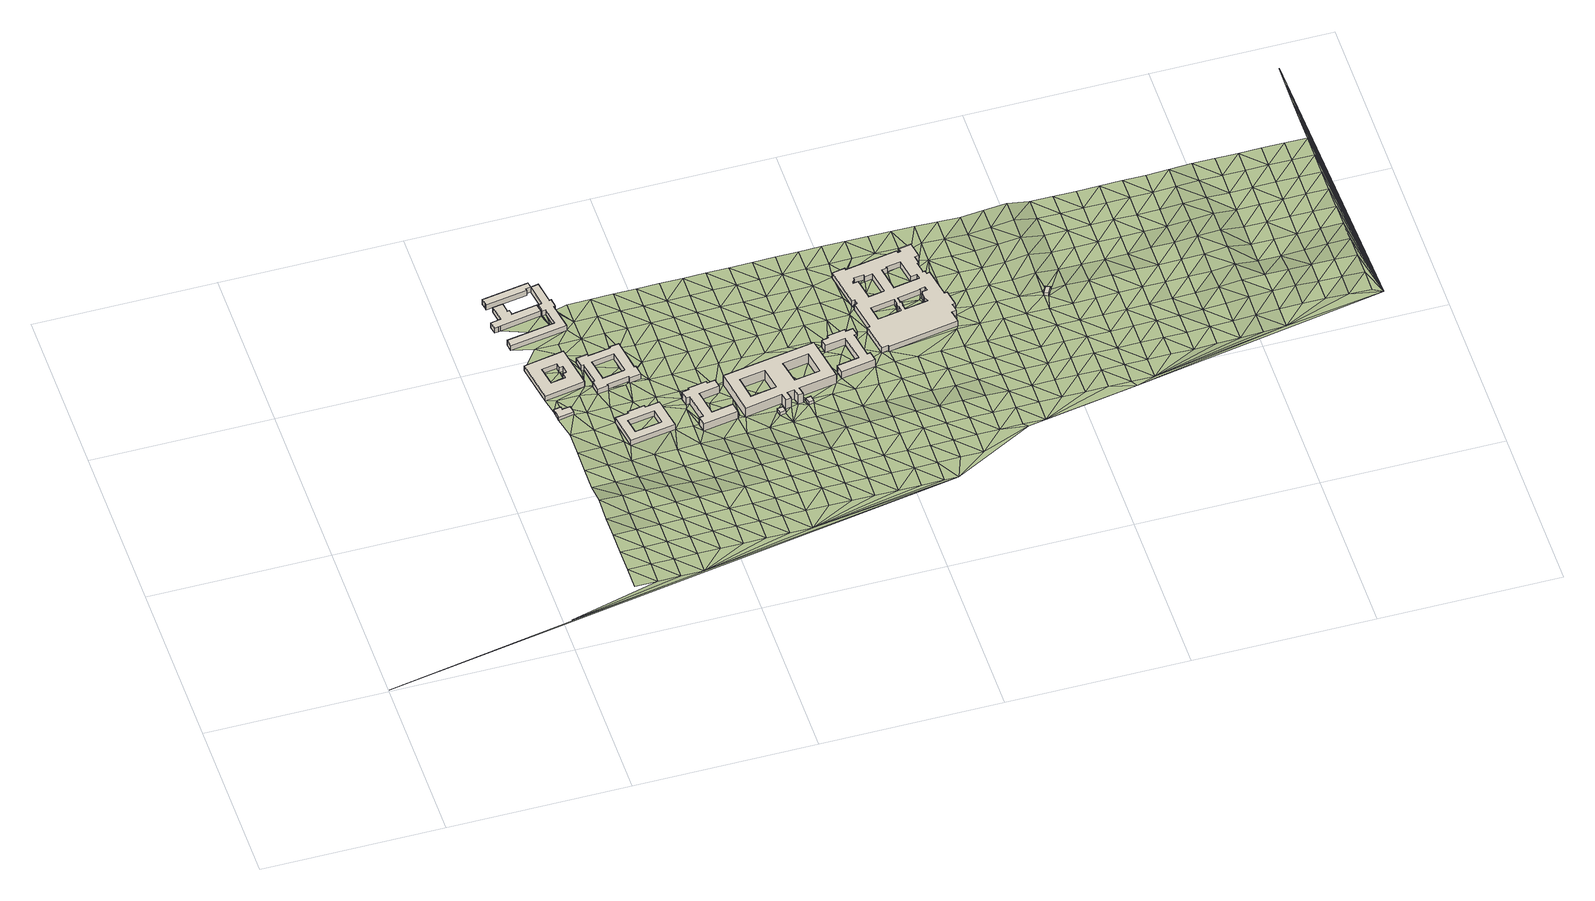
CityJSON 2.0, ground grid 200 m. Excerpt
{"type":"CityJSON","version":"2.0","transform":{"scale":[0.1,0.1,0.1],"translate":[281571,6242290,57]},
"CityObjects":{
"building1":{"type":"Building","attributes":{"osm_address":"Bellville 7530 Cape Town","osm_building":"service","osm_building:levels":"1","osm_power":"substation","plus_code":"4FRW3J8Q+6WQ","ground_height":60.25,"building_height":4.1,"roof_height":64.35},"geometry":[{"type":"Solid","lod":"1","boundaries":[[[[0,1,2,3]],[[1,4,5,2]],[[4,6,7,5]],[[6,8,9,7]],[[8,10,11,9]],[[10,12,13,11]],[[12,14,15,13]],[[14,0,3,15]],[[3,2,5,7,9,11,13,15]],[[14,12,10,8,6,4,1,0]]]]}]},
"building2":{"type":"Building","attributes":{"osm_address":"New Residence Bellville 7530 Cape Town","osm_building":"dormitory","osm_building:levels":"2","osm_residential":"university","osm_type":"multipolygon","plus_code":"4FRW3J8Q+CWC","ground_height":60.57,"building_height":6.9,"roof_height":67.47},"geometry":[{"type":"Solid","lod":"1","boundaries":[[[[16,17,18,19]],[[17,20,21,18]],[[20,22,23,21]],[[22,16,19,23]],[[24,25,26,27]],[[25,28,29,26]],[[28,30,31,29]],[[30,32,33,31]],[[32,34,35,33]],[[34,36,37,35]],[[36,38,39,37]],[[38,24,27,39]],[[19,18,21,23],[27,26,29,31,33,35,37,39]],[[22,20,17,16],[38,36,34,32,30,28,25,24]]]]}]},
"building3":{"type":"Building","attributes":{"osm_address":"Bellville 7530 Cape Town","osm_building":"dormitory","osm_building:levels":"2","osm_building:part":"yes","osm_layer":"1","plus_code":"4FRW3J8R+Q22","ground_height":61.25,"building_height":6.9,"roof_height":68.15},"geometry":[{"type":"Solid","lod":"1","boundaries":[[[[40,41,42,43,44,45]],[[41,46,47,42]],[[46,48,49,47]],[[48,50,51,49]],[[50,52,53,51]],[[52,54,55,53]],[[54,56,57,55]],[[56,58,59,57]],[[58,60,61,62,63,59]],[[60,64,65,66,67,63,62,61]],[[64,68,69,67,66,65]],[[68,70,71,69]],[[70,72,73,74,75,71]],[[72,40,45,44,43,75,74,73]],[[43,42,47,49,51,53,55,57,59,63,67,69,71,75]],[[72,70,68,64,60,58,56,54,52,50,48,46,41,40]]]]}]},
"building4":{"type":"Building","attributes":{"osm_address":"Matthew Goniwe Residence 1 Bellville 7530 Cape Town","osm_building":"dormitory","osm_building:levels":"2","osm_building:part":"yes","osm_residential":"university","plus_code":"4FRW3J8R+P3M","ground_height":61.3,"building_height":6.9,"roof_height":68.2},"geometry":[{"type":"Solid","lod":"1","boundaries":[[[[76,77,78,79,80,81]],[[77,82,83,78]],[[82,84,85,83]],[[84,86,87,85]],[[86,88,89,87]],[[88,90,91,89]],[[90,92,93,91]],[[92,94,95,93]],[[94,96,97,95]],[[96,98,99,97]],[[98,100,101,99]],[[100,102,103,101]],[[102,104,105,103]],[[104,106,107,105]],[[106,108,109,107]],[[108,110,111,109]],[[110,112,113,111]],[[112,114,115,113]],[[114,116,117,115]],[[116,118,119,120,121,117]],[[118,76,81,80,79,121,120,119]],[[79,78,83,85,87,89,91,93,95,97,99,101,103,105,107,109,111,113,115,117,121]],[[118,116,114,112,110,108,106,104,102,100,98,96,94,92,90,88,86,84,82,77,76]]]]}]},
"building5":{"type":"Building","attributes":{"osm_address":"Post Graduate Residence Bellville 7530 Cape Town","osm_building":"dormitory","osm_building:levels":"2","osm_residential":"university","osm_type":"multipolygon","plus_code":"4FRW3J8R+39J","ground_height":60.79,"building_height":6.9,"roof_height":67.69},"geometry":[{"type":"Solid","lod":"1","boundaries":[[[[122,123,124,125]],[[123,126,127,124]],[[126,128,129,127]],[[128,130,131,129]],[[130,132,133,131]],[[132,134,135,133]],[[134,136,137,135]],[[136,122,125,137]],[[138,139,140,141]],[[139,142,143,140]],[[142,144,145,143]],[[144,138,141,145]],[[125,124,127,129,131,133,135,137],[141,140,143,145]],[[136,134,132,130,128,126,123,122],[144,142,139,138]]]]}]},
"building6":{"type":"Building","attributes":{"osm_address":"Heros House Residence Bellville 7530 Cape Town","osm_building":"dormitory","osm_building:levels":"2","osm_residential":"university","osm_type":"multipolygon","plus_code":"4FRW3J8R+97Q","ground_height":61.1,"building_height":6.9,"roof_height":68},"geometry":[{"type":"Solid","lod":"1","boundaries":[[[[146,147,148,149]],[[147,150,151,148]],[[150,152,153,151]],[[152,154,155,153]],[[154,156,157,155]],[[156,158,159,157]],[[158,160,161,159]],[[160,162,163,161]],[[162,164,165,163]],[[164,166,167,165]],[[166,168,169,167]],[[168,170,171,169]],[[170,172,173,171]],[[172,174,175,173]],[[174,176,177,175]],[[176,178,179,177]],[[178,180,181,179]],[[180,146,149,181]],[[182,183,184,185]],[[183,186,187,184]],[[186,188,189,187]],[[188,182,185,189]],[[149,148,151,153,155,157,159,161,163,165,167,169,171,173,175,177,179,181],[185,184,187,189]],[[180,178,176,174,172,170,168,166,164,162,160,158,156,154,152,150,147,146],[188,186,183,182]]]]}]},
"building7":{"type":"Building","attributes":{"osm_address":"Anglo Residence Bellville 7530 Cape Town","osm_building":"dormitory","osm_building:levels":"3","osm_residential":"university","plus_code":"4FRW3J8R+3GW","ground_height":60.95,"building_height":9.7,"roof_height":70.65},"geometry":[{"type":"Solid","lod":"1","boundaries":[[[[190,191,192,193]],[[191,194,195,192]],[[194,196,197,195]],[[196,198,199,197]],[[198,200,201,199]],[[200,202,203,201]],[[202,204,205,203]],[[204,206,207,205]],[[206,208,209,207]],[[208,210,211,209]],[[210,212,213,211]],[[212,214,215,213]],[[214,216,217,215]],[[216,218,219,217]],[[218,220,221,219]],[[220,190,193,221]],[[193,192,195,197,199,201,203,205,207,209,211,213,215,217,219,221]],[[220,218,216,214,212,210,208,206,204,202,200,198,196,194,191,190]]]]}]},
"building8":{"type":"Building","attributes":{"osm_building":"yes","osm_building:levels":"1","plus_code":"4FRW3J7R+XVM","ground_height":61.16,"building_height":4.1,"roof_height":65.26},"geometry":[{"type":"Solid","lod":"1","boundaries":[[[[222,223,224,225]],[[223,226,227,224]],[[226,228,229,227]],[[228,222,225,229]],[[225,224,227,229]],[[228,226,223,222]]]]}]},
"building9":{"type":"Building","attributes":{"osm_address":"Freedom Square Residence Bellville 7530 Cape Town","osm_building":"dormitory","osm_building:levels":"4","osm_residential":"university","osm_type":"multipolygon","plus_code":"4FRW3J8R+4WF","ground_height":61.73,"building_height":12.5,"roof_height":74.23},"geometry":[{"type":"Solid","lod":"1","boundaries":[[[[230,231,232,233]],[[231,234,235,232]],[[234,236,237,235]],[[236,238,239,237]],[[238,240,241,239]],[[240,242,243,241]],[[242,244,245,243]],[[244,246,247,245]],[[246,248,249,247]],[[248,250,251,249]],[[250,252,253,251]],[[252,254,255,253]],[[254,230,233,255]],[[256,257,258,259]],[[257,260,261,258]],[[260,262,263,261]],[[262,256,259,263]],[[264,265,266,267]],[[265,268,269,266]],[[268,270,271,269]],[[270,264,267,271]],[[233,232,235,237,239,241,243,245,247,249,251,253,255],[259,258,261,263],[267,266,269,271]],[[254,252,250,248,246,244,242,240,238,236,234,231,230],[262,260,257,256],[270,268,265,264]]]]}]},
"building10":{"type":"Building","attributes":{"osm_building":"yes","osm_building:levels":"1","plus_code":"4FRW3J8V+222","ground_height":61.37,"building_height":4.1,"roof_height":65.47},"geometry":[{"type":"Solid","lod":"1","boundaries":[[[[272,273,274,275]],[[273,276,277,274]],[[276,278,279,277]],[[278,272,275,279]],[[275,274,277,279]],[[278,276,273,272]]]]}]},
"building11":{"type":"Building","attributes":{"osm_address":"De Beers Residence Bellville 7530 Cape Town","osm_building":"dormitory","osm_building:levels":"3","osm_residential":"university","plus_code":"4FRW3J8V+57H","ground_height":61.99,"building_height":9.7,"roof_height":71.69},"geometry":[{"type":"Solid","lod":"1","boundaries":[[[[280,281,282,283]],[[281,284,285,282]],[[284,286,287,285]],[[286,288,289,287]],[[288,290,291,289]],[[290,292,293,291]],[[292,294,295,293]],[[294,296,297,295]],[[296,298,299,297]],[[298,300,301,299]],[[300,302,303,301]],[[302,304,305,303]],[[304,306,307,305]],[[306,308,309,307]],[[308,310,311,309]],[[310,280,283,311]],[[283,282,285,287,289,291,293,295,297,299,301,303,305,307,309,311]],[[310,308,306,304,302,300,298,296,294,292,290,288,286,284,281,280]]]]}]},
"building12":{"type":"Building","attributes":{"osm_address":"Mechanical and Industrial Engineering - Mechatronics Bellville 7530 Cape Town","osm_building":"university","osm_building:levels":"2","osm_type":"multipolygon","plus_code":"4FRW3J8V+9GJ","ground_height":62.05,"building_height":6.9,"roof_height":68.95},"geometry":[{"type":"Solid","lod":"1","boundaries":[[[[312,313,314,315]],[[313,316,317,314]],[[316,318,319,317]],[[318,320,321,319]],[[320,322,323,321]],[[322,324,325,323]],[[324,326,327,325]],[[326,328,329,327]],[[328,330,331,329]],[[330,332,333,331]],[[332,334,335,333]],[[334,336,337,335]],[[336,338,339,337]],[[338,340,341,339]],[[340,342,343,341]],[[342,344,345,343]],[[344,346,347,345]],[[346,348,349,347]],[[348,350,351,349]],[[350,352,353,351]],[[352,354,355,353]],[[354,356,357,355]],[[356,358,359,357]],[[358,360,361,359]],[[360,362,363,361]],[[362,364,365,363]],[[364,366,367,365]],[[366,368,369,367]],[[368,370,371,369]],[[370,372,373,371]],[[372,374,375,373]],[[374,312,315,375]],[[376,377,378,379]],[[377,380,381,378]],[[380,382,383,381]],[[382,384,385,383]],[[384,386,387,385]],[[386,388,389,387]],[[388,390,391,389]],[[390,376,379,391]],[[392,393,394,395]],[[393,396,397,394]],[[396,398,399,397]],[[398,400,401,399]],[[400,402,403,401]],[[402,404,405,403]],[[404,406,407,405]],[[406,408,409,407]],[[408,410,411,409]],[[410,412,413,411]],[[412,414,415,413]],[[414,416,417,415]],[[416,418,419,417]],[[418,420,421,419]],[[420,422,423,421]],[[422,392,395,423]],[[424,425,426,427]],[[425,428,429,426]],[[428,430,431,429]],[[430,432,433,431]],[[432,434,435,433]],[[434,436,437,435]],[[436,438,439,437]],[[438,440,441,439]],[[440,442,443,441]],[[442,444,445,443]],[[444,424,427,445]],[[446,447,448,449]],[[447,450,451,448]],[[450,452,453,451]],[[452,454,455,453]],[[454,456,457,455]],[[456,458,459,457]],[[458,460,461,459]],[[460,446,449,461]],[[315,314,317,319,321,323,325,327,329,331,333,335,337,339,341,343,345,347,349,351,353,355,357,359,361,363,365,367,369,371,373,375],[379,378,381,383,385,387,389,391],[395,394,397,399,401,403,405,407,409,411,413,415,417,419,421,423],[427,426,429,431,433,435,437,439,441,443,445],[449,448,451,453,455,457,459,461]],[[374,372,370,368,366,364,362,360,358,356,354,352,350,348,346,344,342,340,338,336,334,332,330,328,326,324,322,320,318,316,313,312],[390,388,386,384,382,380,377,376],[422,420,418,416,414,412,410,408,406,404,402,400,398,396,393,392],[444,442,440,438,436,434,432,430,428,425,424],[460,458,456,454,452,450,447,446]]]]}]},
"building13":{"type":"Building","attributes":{"osm_address":"Bellville Cape Town","osm_building":"guardhouse","osm_building:levels":"1","plus_code":"4FRW3J8W+763","ground_height":60.58,"building_height":4.1,"roof_height":64.68},"geometry":[{"type":"Solid","lod":"1","boundaries":[[[[462,463,464,465]],[[463,466,467,464]],[[466,468,469,467]],[[468,462,465,469]],[[465,464,467,469]],[[468,466,463,462]]]]}]},
"terrain1":{"type":"TINRelief","geometry":[{"type":"CompositeSurface","lod":"1","boundaries":[[[470,471,472]],[[473,474,470]],[[472,471,475]],[[473,476,477]],[[476,473,470]],[[478,477,479]],[[479,477,476]],[[480,478,481]],[[476,470,472]],[[481,478,479]],[[480,482,483]],[[484,479,476]],[[480,481,482]],[[472,484,476]],[[485,483,486]],[[487,481,479]],[[488,489,475]],[[483,482,486]],[[484,487,479]],[[490,485,491]],[[482,481,492]],[[486,491,485]],[[484,472,475]],[[487,492,481]],[[490,493,494]],[[495,486,482]],[[491,493,490]],[[484,496,487]],[[492,495,482]],[[6,10,8]],[[497,494,498]],[[496,484,475]],[[499,491,486]],[[493,498,494]],[[14,12,497]],[[6,500,22]],[[492,487,501]],[[495,499,486]],[[6,4,500]],[[501,487,496]],[[502,493,491]],[[498,503,497]],[[0,4,1]],[[14,497,503]],[[495,492,504]],[[500,4,0]],[[499,502,491]],[[504,492,501]],[[496,475,505]],[[506,498,493]],[[507,508,509]],[[495,510,499]],[[502,506,493]],[[511,22,500]],[[0,14,512]],[[513,500,0]],[[501,496,505]],[[512,14,503]],[[495,504,510]],[[509,508,514]],[[498,515,503]],[[516,507,509]],[[502,499,517]],[[0,512,513]],[[506,515,498]],[[501,518,504]],[[509,514,519]],[[499,510,517]],[[516,509,519]],[[520,507,516]],[[521,522,523]],[[511,500,513]],[[524,512,503]],[[505,518,501]],[[525,505,475]],[[526,506,502]],[[503,515,524]],[[510,504,527]],[[528,515,506]],[[516,519,529]],[[526,502,517]],[[529,530,516]],[[513,512,531]],[[527,504,518]],[[532,98,523]],[[533,534,535]],[[534,536,40]],[[515,528,524]],[[528,506,537]],[[512,524,538]],[[510,539,517]],[[537,506,526]],[[538,531,512]],[[505,525,518]],[[540,511,513]],[[539,510,527]],[[540,513,531]],[[541,523,522]],[[525,475,542]],[[526,517,543]],[[511,160,522]],[[540,544,511]],[[545,527,518]],[[538,524,546]],[[543,517,539]],[[547,511,544]],[[160,511,547]],[[541,532,523]],[[546,524,548]],[[545,518,525]],[[522,160,549]],[[531,538,550]],[[551,536,534]],[[551,534,533]],[[537,526,552]],[[553,539,527]],[[528,537,554]],[[552,526,543]],[[555,522,549]],[[538,546,556]],[[545,553,527]],[[557,558,559]],[[541,522,560]],[[556,550,538]],[[542,475,561]],[[551,562,536]],[[536,562,563]],[[562,551,564]],[[565,543,539]],[[533,564,551]],[[566,555,549]],[[567,537,552]],[[560,522,555]],[[542,545,525]],[[539,553,565]],[[550,568,569]],[[541,560,532]],[[566,570,555]],[[556,546,571]],[[554,128,528]],[[557,144,558]],[[537,567,554]],[[572,552,543]],[[550,556,568]],[[573,574,575]],[[576,553,545]],[[543,565,572]],[[577,569,568]],[[545,542,576]],[[555,570,578]],[[561,475,579]],[[532,580,581]],[[532,560,580]],[[567,552,582]],[[575,574,583]],[[568,556,584]],[[585,581,580]],[[586,560,555]],[[573,575,587]],[[582,552,572]],[[571,588,589]],[[567,128,554]],[[571,590,556]],[[565,553,591]],[[553,576,592]],[[568,584,577]],[[580,593,585]],[[590,584,556]],[[555,578,586]],[[567,594,128]],[[565,591,572]],[[583,587,575]],[[590,571,589]],[[591,553,592]],[[582,594,567]],[[542,561,576]],[[595,580,560]],[[560,586,596]],[[572,597,582]],[[584,590,598]],[[598,599,584]],[[596,595,560]],[[592,576,600]],[[593,580,601]],[[594,602,128]],[[603,589,128]],[[597,572,591]],[[596,586,604]],[[600,576,561]],[[605,599,598]],[[606,594,582]],[[590,589,607]],[[128,602,603]],[[608,605,609]],[[601,580,595]],[[604,608,609]],[[592,610,591]],[[609,605,598]],[[582,597,606]],[[602,594,212]],[[598,590,611]],[[589,603,612]],[[610,592,600]],[[607,589,612]],[[613,596,604]],[[212,210,602]],[[210,603,602]],[[614,604,609]],[[212,594,615]],[[597,591,616]],[[607,611,590]],[[596,613,595]],[[615,594,606]],[[600,561,579]],[[603,210,208]],[[616,591,610]],[[604,614,613]],[[598,617,609]],[[603,618,612]],[[603,208,618]],[[611,619,598]],[[597,620,606]],[[595,621,601]],[[600,622,610]],[[623,611,607]],[[620,597,616]],[[598,619,617]],[[613,621,595]],[[607,624,623]],[[609,625,614]],[[579,622,600]],[[615,606,626]],[[627,212,615]],[[616,610,628]],[[626,606,620]],[[609,617,625]],[[629,601,621]],[[623,630,611]],[[619,611,630]],[[613,614,631]],[[622,628,610]],[[632,633,634]],[[620,616,635]],[[613,631,621]],[[626,636,615]],[[614,625,631]],[[628,635,616]],[[632,634,637]],[[630,623,638]],[[627,615,636]],[[579,639,622]],[[579,475,489]],[[640,617,619]],[[633,632,641]],[[630,642,619]],[[626,620,643]],[[629,621,644]],[[625,617,640]],[[620,635,643]],[[619,642,640]],[[631,644,621]],[[645,628,622]],[[638,646,630]],[[647,646,638]],[[636,626,648]],[[632,637,649]],[[630,646,642]],[[641,632,649]],[[236,627,636]],[[627,650,637]],[[628,645,635]],[[625,651,631]],[[622,639,645]],[[626,643,648]],[[644,652,629]],[[650,627,236]],[[637,650,649]],[[625,640,651]],[[639,579,653]],[[236,649,650]],[[654,646,641]],[[636,655,236]],[[656,643,635]],[[654,641,649]],[[631,657,644]],[[636,648,655]],[[646,658,642]],[[654,649,236]],[[659,646,654]],[[645,656,635]],[[631,651,657]],[[642,660,640]],[[658,646,659]],[[661,648,643]],[[662,652,644]],[[639,653,645]],[[640,660,651]],[[656,661,643]],[[642,658,660]],[[662,644,657]],[[579,663,653]],[[664,236,655]],[[655,648,665]],[[666,656,645]],[[657,651,667]],[[661,665,648]],[[668,669,670]],[[662,671,652]],[[666,645,653]],[[667,651,660]],[[659,672,658]],[[236,664,673]],[[655,226,664]],[[674,661,656]],[[662,657,675]],[[665,676,655]],[[655,676,226]],[[677,669,668]],[[674,656,666]],[[675,657,667]],[[678,670,669]],[[663,579,679]],[[660,658,680]],[[681,665,661]],[[226,676,682]],[[666,653,663]],[[667,660,680]],[[662,683,671]],[[674,681,661]],[[658,672,680]],[[662,675,684]],[[673,664,685]],[[685,682,686]],[[678,669,677]],[[672,659,687]],[[676,665,688]],[[685,686,673]],[[682,676,689]],[[662,684,683]],[[686,682,689]],[[654,690,659]],[[666,691,674]],[[667,692,675]],[[665,681,688]],[[691,666,663]],[[680,692,667]],[[679,579,693]],[[689,676,694]],[[695,681,674]],[[684,675,696]],[[689,694,697]],[[698,676,688]],[[278,694,676]],[[674,691,695]],[[692,696,675]],[[697,694,699]],[[698,278,676]],[[700,680,672]],[[683,684,701]],[[691,663,679]],[[702,688,681]],[[680,700,692]],[[278,703,694]],[[681,695,704]],[[672,687,700]],[[684,696,701]],[[659,690,687]],[[705,693,579]],[[276,706,703]],[[278,276,703]],[[688,702,698]],[[272,278,698]],[[706,276,707]],[[702,681,704]],[[691,708,695]],[[273,706,707]],[[709,696,692]],[[273,707,276]],[[710,683,701]],[[711,712,713]],[[708,691,679]],[[692,700,709]],[[272,698,714]],[[704,695,715]],[[714,698,702]],[[579,489,705]],[[701,696,716]],[[715,695,708]],[[696,709,717]],[[273,272,718]],[[719,712,711]],[[700,687,720]],[[273,721,706]],[[713,712,722]],[[704,723,702]],[[701,716,710]],[[716,696,717]],[[714,718,272]],[[709,700,720]],[[723,704,715]],[[687,724,720]],[[725,708,679]],[[726,714,702]],[[712,719,722]],[[724,687,690]],[[721,273,718]],[[708,725,715]],[[717,709,727]],[[679,693,725]],[[702,723,726]],[[728,710,716]],[[727,709,720]],[[714,729,718]],[[730,716,717]],[[729,714,726]],[[723,715,731]],[[715,725,732]],[[730,717,727]],[[720,724,733]],[[721,718,734]],[[724,690,735]],[[726,723,731]],[[736,728,716]],[[715,732,731]],[[734,718,729]],[[693,705,725]],[[724,735,733]],[[736,716,730]],[[737,738,721]],[[720,739,727]],[[737,721,740]],[[721,734,740]],[[726,741,729]],[[690,738,742]],[[743,732,725]],[[744,735,690]],[[731,741,726]],[[720,733,739]],[[745,728,736]],[[742,744,690]],[[730,727,746]],[[743,725,705]],[[747,738,737]],[[747,742,738]],[[744,748,735]],[[733,735,748]],[[734,729,749]],[[741,750,729]],[[727,739,746]],[[751,731,732]],[[752,736,730]],[[743,753,732]],[[748,744,754]],[[302,740,734]],[[749,729,750]],[[296,747,737]],[[705,489,743]],[[731,751,741]],[[736,752,745]],[[732,753,751]],[[730,746,752]],[[742,747,755]],[[748,756,733]],[[739,733,756]],[[734,749,302]],[[757,750,741]],[[747,296,755]],[[756,748,758]],[[748,759,758]],[[753,743,760]],[[743,489,760]],[[741,751,757]],[[761,745,752]],[[762,746,739]],[[739,756,763]],[[756,758,759]],[[751,753,764]],[[749,750,765]],[[746,762,752]],[[750,757,766]],[[739,763,762]],[[753,760,764]],[[767,759,768]],[[765,750,766]],[[765,302,749]],[[304,769,306]],[[769,770,306]],[[757,751,771]],[[769,772,770]],[[759,773,756]],[[489,774,760]],[[767,775,759]],[[773,763,756]],[[761,752,776]],[[764,771,751]],[[762,777,752]],[[302,778,304]],[[772,775,767]],[[769,304,778]],[[773,759,775]],[[779,766,757]],[[772,769,780]],[[776,752,777]],[[302,765,781]],[[774,764,760]],[[772,780,775]],[[782,762,763]],[[302,781,778]],[[771,779,757]],[[769,778,780]],[[773,782,763]],[[765,766,783]],[[775,784,773]],[[775,780,784]],[[785,771,764]],[[762,786,777]],[[779,783,766]],[[787,778,781]],[[778,787,788]],[[764,774,785]],[[762,782,786]],[[789,773,784]],[[790,782,773]],[[781,765,791]],[[773,789,790]],[[779,771,792]],[[783,791,765]],[[789,793,790]],[[790,786,782]],[[794,776,777]],[[792,771,785]],[[795,790,793]],[[786,796,777]],[[781,797,787]],[[798,774,489]],[[791,797,781]],[[796,794,777]],[[783,779,799]],[[792,800,779]],[[774,801,785]],[[796,786,802]],[[779,800,799]],[[801,792,785]],[[803,791,783]],[[804,805,806]],[[805,807,806]],[[808,809,810]],[[806,807,811]],[[812,811,807]],[[791,803,797]],[[813,814,807]],[[783,799,803]],[[815,800,792]],[[796,802,816]],[[817,812,807]],[[814,818,807]],[[819,816,802]],[[820,814,813]],[[794,796,821]],[[815,792,801]],[[822,823,810]],[[808,810,823]],[[807,818,817]],[[801,774,798]],[[824,809,808]],[[787,797,825]],[[800,826,799]],[[814,827,818]],[[797,803,828]],[[821,796,816]],[[827,814,820]],[[826,800,815]],[[823,822,829]],[[824,808,830]],[[799,831,803]],[[816,819,832]],[[831,799,826]],[[833,834,835]],[[836,837,838]],[[839,815,801]],[[828,825,797]],[[828,803,840]],[[798,841,801]],[[821,816,832]],[[839,801,841]],[[840,803,831]],[[787,825,313]],[[834,833,842]],[[837,834,843]],[[843,838,837]],[[844,826,815]],[[845,846,847]],[[819,848,832]],[[826,844,831]],[[844,815,839]],[[828,840,849]],[[834,842,843]],[[833,850,842]],[[832,851,821]],[[843,852,838]],[[853,846,845]],[[828,849,825]],[[840,831,854]],[[855,846,856]],[[841,798,857]],[[845,858,853]],[[841,857,839]],[[859,843,842]],[[854,831,844]],[[858,845,860]],[[861,843,859]],[[850,862,842]],[[863,843,861]],[[852,843,863]],[[853,856,846]],[[864,849,840]],[[865,852,863]],[[865,866,852]],[[839,867,844]],[[854,864,840]],[[863,868,865]],[[869,853,858]],[[851,832,870]],[[857,867,839]],[[858,860,869]],[[832,848,871]],[[844,872,854]],[[825,849,873]],[[874,313,875]],[[864,876,849]],[[848,877,878]],[[832,871,870]],[[878,879,848]],[[844,867,872]],[[879,871,848]],[[313,825,873]],[[849,876,873]],[[880,875,881]],[[873,875,313]],[[882,864,854]],[[883,884,885]],[[884,883,886]],[[879,887,871]],[[888,889,890]],[[886,891,892]],[[888,890,892]],[[882,854,872]],[[857,893,867]],[[894,895,884]],[[892,890,896]],[[870,871,887]],[[875,897,881]],[[884,886,898]],[[899,876,864]],[[892,898,886]],[[894,884,898]],[[873,897,875]],[[872,867,893]],[[898,892,896]],[[864,882,899]],[[889,900,890]],[[881,900,889]],[[894,901,887]],[[890,902,896]],[[881,897,900]],[[887,903,870]],[[898,901,894]],[[873,876,904]],[[876,899,905]],[[882,872,906]],[[896,902,898]],[[893,907,872]],[[908,857,798]],[[900,902,890]],[[909,893,857]],[[903,887,901]],[[876,905,904]],[[882,906,899]],[[897,873,910]],[[906,872,907]],[[901,898,911]],[[873,904,910]],[[902,912,898]],[[905,899,913]],[[914,900,897]],[[906,913,899]],[[898,912,911]],[[915,907,893]],[[903,901,916]],[[917,909,857]],[[897,910,914]],[[918,904,905]],[[902,900,919]],[[893,909,915]],[[905,913,918]],[[901,911,916]],[[920,906,907]],[[919,912,902]],[[919,900,914]],[[904,921,910]],[[920,907,915]],[[918,921,904]],[[922,913,906]],[[911,912,923]],[[924,914,910]],[[917,857,908]],[[912,919,923]],[[906,920,922]],[[910,921,924]],[[925,918,913]],[[926,915,909]],[[916,911,927]],[[928,911,923]],[[918,925,921]],[[919,914,929]],[[925,913,922]],[[924,930,914]],[[909,917,926]],[[911,928,927]],[[931,920,915]],[[929,914,930]],[[932,923,919]],[[924,921,463]],[[931,915,926]],[[921,925,933]],[[934,922,920]],[[923,932,928]],[[932,919,929]],[[933,463,921]],[[925,922,934]],[[924,935,930]],[[920,931,934]],[[917,936,926]],[[937,924,463]],[[927,928,938]],[[935,924,937]],[[932,939,928]],[[933,925,940]],[[930,941,929]],[[908,936,917]],[[463,933,466]],[[926,942,931]],[[934,940,925]],[[928,939,938]],[[937,463,462]],[[942,926,936]],[[935,941,930]],[[932,929,943]],[[944,466,933]],[[935,937,462]],[[931,945,934]],[[940,944,933]],[[943,939,932]],[[945,931,942]],[[929,941,943]],[[946,468,466]],[[940,934,947]],[[936,908,948]],[[944,946,466]],[[949,935,462]],[[948,942,936]],[[462,468,949]],[[947,934,945]],[[938,939,950]],[[951,939,943]],[[941,935,952]],[[946,949,468]],[[945,942,953]],[[944,940,954]],[[955,940,947]],[[939,951,950]],[[953,942,948]],[[952,935,949]],[[956,943,941]],[[940,955,954]],[[944,957,946]],[[947,945,958]],[[953,959,945]],[[952,956,941]],[[960,951,943]],[[944,954,957]],[[946,961,949]],[[945,959,958]],[[962,955,947]],[[943,956,960]],[[963,953,948]],[[950,951,964]],[[946,957,961]],[[965,952,949]],[[947,958,962]],[[955,966,954]],[[951,960,964]],[[953,967,959]],[[965,949,961]],[[957,954,966]],[[968,956,952]],[[955,962,966]],[[953,963,967]],[[969,958,959]],[[956,968,960]],[[968,952,965]],[[970,963,948]],[[958,969,962]],[[961,957,971]],[[959,967,969]],[[957,966,972]],[[960,973,964]],[[957,972,971]],[[968,973,960]],[[965,961,974]],[[963,970,967]],[[962,975,966]],[[969,976,962]],[[908,977,948]],[[965,974,968]],[[970,948,978]],[[974,961,971]],[[964,973,979]],[[975,972,966]],[[962,976,975]],[[980,969,967]],[[968,981,973]],[[980,967,970]],[[972,982,971]],[[981,968,974]],[[983,976,969]],[[972,975,982]],[[979,973,984]],[[983,969,980]],[[948,985,978]],[[984,973,981]],[[971,986,974]],[[987,971,982]],[[975,976,988]],[[976,983,989]],[[990,980,970]],[[986,971,987]],[[991,979,984]],[[974,992,981]],[[976,989,988]],[[983,980,990]],[[982,975,993]],[[990,970,978]],[[974,986,992]],[[994,985,948]],[[982,993,987]],[[984,981,995]],[[993,975,988]],[[996,989,983]],[[983,990,996]],[[981,992,995]],[[984,997,991]],[[987,998,986]],[[993,999,987]],[[978,985,990]],[[988,989,1000]],[[996,1001,989]],[[984,995,997]],[[992,986,998]],[[994,948,977]],[[998,987,999]],[[989,1001,1000]],[[1002,996,990]],[[1003,993,988]],[[1002,990,985]],[[992,1004,995]],[[988,1000,1003]],[[992,998,1005]],[[1006,999,993]],[[996,1007,1001]],[[997,995,1004]],[[1008,996,1002]],[[992,1005,1004]],[[993,1003,1006]],[[998,999,1009]],[[996,1008,1007]],[[1001,1010,1000]],[[985,1011,1002]],[[1009,1005,998]],[[1009,999,1006]],[[997,1004,1012]],[[1001,1007,1010]],[[1013,1003,1000]],[[985,994,1011]],[[1008,1002,1014]],[[1015,1004,1005]],[[1010,1013,1000]],[[1016,1005,1009]],[[1007,1008,1014]],[[1017,1006,1003]],[[1002,1011,1014]],[[1015,1012,1004]],[[1018,977,908]],[[1005,1016,1015]],[[1003,1013,1017]],[[1009,1006,1019]],[[1011,994,977]],[[1010,1007,1020]],[[1007,1014,1021]],[[1019,1006,1017]],[[1022,1012,1015]],[[1013,1010,1020]],[[1023,1016,1009]],[[1007,1021,1020]],[[1014,1011,1024]],[[1011,977,1025]],[[1009,1019,1023]],[[1017,1013,1026]],[[1016,1027,1015]],[[1024,1021,1014]],[[1011,1025,1024]],[[1013,1020,1026]],[[1016,1023,1027]],[[1028,1022,1015]],[[1021,1029,1020]],[[1017,1030,1019]],[[1026,1031,1017]],[[1021,1024,1029]],[[1015,1027,1028]],[[977,1032,1025]],[[1019,1030,1023]],[[1030,1017,1031]],[[1026,1020,1033]],[[1033,1020,1029]],[[1034,1024,1025]],[[1023,1035,1027]],[[1036,1031,1026]],[[1030,1035,1023]],[[1025,1032,1034]],[[1036,1026,1033]],[[1037,1029,1024]],[[1028,1027,1038]],[[977,1039,1032]],[[1027,1035,1038]],[[1030,1031,1040]],[[1037,1024,1034]],[[1041,1031,1036]],[[1042,1033,1029]],[[1030,1040,1035]],[[1040,1031,1041]],[[1038,1043,1028]],[[1029,1037,1042]],[[1044,1036,1033]],[[1045,1034,1032]],[[1038,1035,1046]],[[1039,977,1047]],[[1042,1044,1033]],[[1046,1035,1040]],[[1048,1041,1036]],[[1032,1039,1045]],[[1037,1034,1049]],[[1050,1043,1038]],[[1036,1044,1048]],[[1050,1038,1046]],[[1037,1049,1042]],[[1041,1051,1040]],[[1034,1045,1049]],[[1051,1041,1048]],[[1052,1043,1050]],[[1053,1046,1040]],[[1018,1047,977]],[[1044,1042,1054]],[[1049,1055,1042]],[[1045,1039,1056]],[[1040,1051,1053]],[[1044,1054,1048]],[[1057,1050,1046]],[[1054,1042,1055]],[[1039,1047,1056]],[[1058,1049,1045]],[[1053,1057,1046]],[[1059,1052,1050]],[[1051,1048,1060]],[[1056,1058,1045]],[[1054,1061,1048]],[[1062,1055,1049]],[[1050,1057,1059]],[[1051,1060,1053]],[[1060,1048,1061]],[[1049,1058,1062]],[[1063,1054,1055]],[[1064,1056,1047]],[[1057,1053,1065]],[[1063,1055,1062]],[[1060,1066,1053]],[[1067,1061,1054]],[[1047,1068,1064]],[[1068,1047,1018]],[[1069,1058,1056]],[[1057,1065,1059]],[[1065,1053,1066]],[[1054,1063,1067]],[[1060,1061,1070]],[[1069,1056,1064]],[[1071,1062,1058]],[[1018,1064,1068]],[[1070,1061,1067]],[[1065,1072,1059]],[[1073,1066,1060]],[[1058,1069,1071]],[[1018,1069,1064]],[[1074,1063,1062]],[[1060,1070,1073]],[[1069,1018,1071]],[[1075,1065,1066]],[[1074,1062,1071]],[[1076,1067,1063]],[[1071,1018,1074]],[[1075,1066,1073]],[[1077,1072,1065]],[[1063,1074,1076]],[[1074,1018,1076]],[[1067,1078,1070]],[[1065,1075,1077]],[[1018,1078,1076]],[[1078,1067,1076]],[[1079,1073,1070]],[[1078,1018,1079]],[[1070,1078,1079]],[[1079,1018,1080]],[[1080,1075,1073]],[[1080,1018,1081]],[[1080,1073,1079]],[[1081,1077,1075]],[[1081,1018,1082]],[[1075,1080,1081]],[[1082,1018,1083]],[[1083,1018,1084]],[[1018,1085,1084]]]}]}
},
"vertices":[
[2931,3219,32],[2845,3206,32],[2845,3206,73],[2931,3219,73],[2839,3241,32],[2839,3241,73],[2759,3227,32],[2759,3227,73],[2766,3190,32],[2766,3190,73],[2761,3190,32],[2761,3190,73],[2776,3102,32],[2776,3102,73],[2946,3135,32],[2946,3135,73],
[3167,3479,34],[3086,3954,34],[3086,3954,105],[3167,3479,105],[2639,3874,34],[2639,3874,105],[2720,3402,34],[2720,3402,105],[2833,3565,34],[2797,3772,34],[2797,3772,105],[2833,3565,105],[2967,3801,34],[2967,3801,105],[2977,3740,34],[2977,3740,105],[3014,3746,34],[3014,3746,105],[3028,3661,34],[3028,3661,105],[2984,3654,34],[2984,3654,105],[2995,3592,34],[2995,3592,105],
[2572,4470,41],[3027,4549,41],[3027,4549,112],[2572,4470,112],[2572,4470,84],[2572,4470,69],[3010,4647,41],[3010,4647,112],[2730,4599,41],[2730,4599,112],[2720,4656,41],[2720,4656,112],[2699,4652,41],[2699,4652,112],[2680,4763,41],[2680,4763,112],[2569,4744,41],[2569,4744,112],[2600,4565,41],[2600,4565,112],[2547,4556,41],[2547,4556,68],[2547,4556,83],[2547,4556,112],[2515,4550,41],[2515,4550,68],[2515,4550,83],[2515,4550,112],[2486,4545,41],[2486,4545,112],[2502,4457,41],[2502,4457,112],[2542,4464,41],[2542,4464,69],[2542,4464,84],[2542,4464,112],
[2514,4796,38],[2972,4872,38],[2972,4872,112],[2514,4796,112],[2514,4796,83],[2514,4796,68],[2968,4894,38],[2968,4894,112],[3024,4903,38],[3024,4903,112],[3066,4652,38],[3066,4652,112],[3026,4646,38],[3026,4646,112],[3042,4547,38],[3042,4547,112],[3081,4554,38],[3081,4554,112],[3115,4352,38],[3115,4352,112],[2575,4262,38],[2575,4262,112],[2590,4176,38],[2590,4176,112],[3219,4281,38],[3219,4281,112],[3170,4574,38],[3170,4574,112],[3189,4577,38],[3189,4577,112],[3173,4674,38],[3173,4674,112],[3154,4670,38],[3154,4670,112],[3112,4919,38],[3112,4919,112],[3026,4905,38],[3026,4905,112],[3015,4968,38],[3015,4968,112],[2500,4883,38],[2500,4883,112],[2508,4832,38],[2508,4832,68],[2508,4832,83],[2508,4832,112],
[3473,2927,32],[3320,2903,32],[3320,2903,107],[3473,2927,107],[3378,2547,32],[3378,2547,107],[3879,2632,32],[3879,2632,107],[3819,2982,32],[3819,2982,107],[3658,2958,32],[3658,2958,107],[3655,2979,32],[3655,2979,107],[3469,2947,32],[3469,2947,107],[3458,2658,32],[3430,2824,32],[3430,2824,107],[3458,2658,107],[3732,2873,32],[3732,2873,107],[3760,2707,32],[3760,2707,107],
[3713,3527,36],[3657,3883,36],[3657,3883,110],[3713,3527,110],[3556,3868,36],[3556,3868,110],[3558,3852,36],[3558,3852,110],[3311,3813,36],[3311,3813,110],[3307,3834,36],[3307,3834,110],[3182,3814,36],[3182,3814,110],[3201,3698,36],[3201,3698,110],[3229,3702,36],[3229,3702,110],[3268,3455,36],[3268,3455,110],[3246,3452,36],[3246,3452,110],[3265,3333,36],[3265,3333,110],[3380,3351,36],[3380,3351,110],[3376,3371,36],[3376,3371,110],[3622,3409,36],[3622,3409,110],[3625,3390,36],[3625,3390,110],[3751,3410,36],[3751,3410,110],[3731,3530,36],[3731,3530,110],[3359,3467,36],[3318,3716,36],[3318,3716,110],[3359,3467,110],[3566,3756,36],[3566,3756,110],[3606,3510,36],[3606,3510,110],
[4461,2985,32],[4444,3082,32],[4444,3082,137],[4461,2985,137],[4358,3067,32],[4358,3067,137],[4354,3090,32],[4354,3090,137],[4151,3055,32],[4151,3055,137],[4154,3034,32],[4154,3034,137],[4072,3020,32],[4072,3020,137],[4088,2925,32],[4088,2925,137],[4128,2932,32],[4128,2932,137],[4180,2631,32],[4180,2631,137],[4136,2624,32],[4136,2624,137],[4154,2524,32],[4154,2524,137],[4541,2590,32],[4541,2590,137],[4522,2703,32],[4522,2703,137],[4283,2662,32],[4283,2662,137],[4235,2946,32],[4235,2946,137],
[5019,2569,37],[4956,2559,37],[4956,2559,83],[5019,2569,83],[4966,2494,37],[4966,2494,83],[5030,2504,37],[5030,2504,83],
[5582,3136,37],[5561,3258,37],[5561,3258,172],[5582,3136,172],[4533,3084,37],[4533,3084,172],[4620,2578,37],[4620,2578,172],[5030,2652,37],[5030,2652,172],[5046,2566,37],[5046,2566,172],[5109,2577,37],[5109,2577,172],[5093,2663,37],[5093,2663,172],[5175,2676,37],[5175,2676,172],[5190,2595,37],[5190,2595,172],[5245,2604,37],[5245,2604,172],[5230,2686,37],[5230,2686,172],[5647,2757,37],[5647,2757,172],[4963,3028,37],[5009,2774,37],[5009,2774,172],[4963,3028,172],[4722,2724,37],[4722,2724,172],[4681,2981,37],[4681,2981,172],[5458,3115,37],[5502,2858,37],[5502,2858,172],[5458,3115,172],[5218,2811,37],[5218,2811,172],[5170,3065,37],[5170,3065,172],
[5345,2557,44],[5335,2621,44],[5335,2621,85],[5345,2557,85],[5277,2612,44],[5277,2612,85],[5287,2548,44],[5287,2548,85],
[6008,3347,48],[5928,3334,48],[5928,3334,147],[6008,3347,147],[5924,3360,48],[5924,3360,147],[5726,3327,48],[5726,3327,147],[5730,3297,48],[5730,3297,147],[5652,3284,48],[5652,3284,147],[5665,3200,48],[5665,3200,147],[5894,3238,48],[5894,3238,147],[5944,2939,48],[5944,2939,147],[5705,2899,48],[5705,2899,147],[5722,2799,48],[5722,2799,147],[6098,2862,48],[6098,2862,147],[6080,2971,48],[6080,2971,147],[6043,2965,48],[6043,2965,147],[5995,3254,48],[5995,3254,147],[6023,3259,48],[6023,3259,147],
[6295,3018,45],[7077,3158,45],[7077,3158,120],[6295,3018,120],[7052,3294,45],[7052,3294,120],[7107,3304,45],[7107,3304,120],[7090,3397,45],[7090,3397,120],[7122,3402,45],[7122,3402,120],[7090,3578,45],[7090,3578,120],[7059,3573,45],[7059,3573,120],[7000,3896,45],[7000,3896,120],[6965,3890,45],[6965,3890,120],[6958,3929,45],[6958,3929,120],[6937,3925,45],[6937,3925,120],[6914,4053,45],[6914,4053,120],[6931,4056,45],[6931,4056,120],[6915,4147,45],[6915,4147,120],[6962,4155,45],[6962,4155,120],[6932,4327,45],[6932,4327,120],[6795,4303,45],[6795,4303,120],[6802,4263,45],[6802,4263,120],[6767,4257,45],[6767,4257,120],[6763,4283,45],[6763,4283,120],[6185,4183,45],[6185,4183,120],[6181,4205,45],[6181,4205,120],[6041,4181,45],[6041,4181,120],[6118,3741,45],[6118,3741,120],[6152,3747,45],[6152,3747,120],[6162,3694,45],[6162,3694,120],[6126,3688,45],[6126,3688,120],[6187,3346,45],[6187,3346,120],[6160,3341,45],[6160,3341,120],[6217,3024,45],[6217,3024,120],[6292,3037,45],[6292,3037,120],[6305,3425,45],[6277,3593,45],[6277,3593,120],[6305,3425,120],[6539,3637,45],[6539,3637,120],[6550,3572,45],[6550,3572,120],[6540,3570,45],[6540,3570,120],[6547,3529,45],[6547,3529,120],[6556,3530,45],[6556,3530,120],[6567,3469,45],[6567,3469,120],[6601,3536,45],[6609,3537,45],[6609,3537,120],[6601,3536,120],[6601,3586,45],[6601,3586,120],[6590,3582,45],[6590,3582,120],[6581,3643,45],[6581,3643,120],[6836,3689,45],[6836,3689,120],[6835,3702,45],[6835,3702,120],[6894,3713,45],[6894,3713,120],[6903,3667,45],[6903,3667,120],[6848,3659,45],[6848,3659,120],[6842,3634,45],[6842,3634,120],[6840,3578,45],[6840,3578,120],[6846,3558,45],[6846,3558,120],[6862,3531,45],[6862,3531,120],[6865,3520,45],[6865,3520,120],[6611,3478,45],[6611,3478,120],[6304,3751,45],[6262,3988,45],[6262,3988,120],[6304,3751,120],[6207,3980,45],[6207,3980,120],[6204,3999,45],[6204,3999,120],[6227,4019,45],[6227,4019,120],[6232,4028,45],[6232,4028,120],[6233,4045,45],[6233,4045,120],[6341,4060,45],[6341,4060,120],[6345,4027,45],[6345,4027,120],[6430,4041,45],[6430,4041,120],[6477,3781,45],[6477,3781,120],[6540,4070,45],[6600,4080,45],[6600,4080,120],[6540,4070,120],[6598,4096,45],[6598,4096,120],[6756,4123,45],[6756,4123,120],[6797,3888,45],[6797,3888,120],[6865,3900,45],[6865,3900,120],[6874,3848,45],[6874,3848,120],[6587,3798,45],[6587,3798,120],
[8092,3400,36],[8048,3319,36],[8048,3319,77],[8092,3400,77],[8096,3294,36],[8096,3294,77],[8139,3375,36],[8139,3375,77],
[3078,622,59],[2083,373,46],[3326,622,59],[2829,872,61],[2829,622,59],[3575,622,59],[3078,872,62],[2829,1122,65],[2829,1372,67],[3078,1122,66],[2829,1621,48],[3078,1372,69],[3078,1621,52],[2829,1871,80],[3326,872,63],[2829,2121,11],[3078,1871,73],[3326,1122,66],[10,1,23],[6464,1119,55],[2829,2371,8],[3078,2121,13],[3326,1372,67],[3078,2371,15],[2829,2620,20],[3326,1621,66],[3575,872,63],[2829,2870,32],[3078,2620,27],[3326,1871,71],[2829,3370,34],[3575,1122,67],[3326,2121,16],[3078,2870,33],[3575,1372,69],[3823,872,63],[3326,2371,6],[2797,3772,37],[2833,3565,36],[2829,3619,36],[3575,1621,70],[3167,3479,35],[3078,3120,35],[3078,3370,35],[2995,3592,36],[3326,2620,34],[2977,3740,36],[3575,1871,57],[3823,1122,66],[2984,3654,36],[2967,3801,38],[2639,3874,36],[3086,3954,38],[2829,4119,39],[3320,2903,34],[4072,872,62],[3575,2121,11],[3823,1372,69],[3378,2547,34],[3028,3661,36],[3014,3746,38],[3265,3333,39],[3219,4281,42],[3115,4352,42],[2829,4368,41],[2575,4262,41],[3027,4549,43],[3575,2371,20],[3326,3120,39],[3823,1621,66],[3246,3452,39],[3078,4119,39],[4320,872,61],[3823,1871,35],[3268,3455,39],[4072,1122,66],[3469,2947,36],[3229,3702,39],[3473,2927,36],[3182,3814,38],[3380,3351,39],[3078,4368,42],[3823,2121,21],[4072,1372,72],[3823,2620,32],[3326,3869,40],[3575,3120,39],[3458,2658,33],[3732,2873,38],[3430,2824,34],[3326,4119,41],[4569,872,60],[3042,4547,43],[3026,4646,43],[3081,4554,43],[4072,1621,67],[3307,3834,40],[3823,2371,15],[3575,3370,39],[3376,3371,39],[3311,3813,40],[3655,2979,36],[4072,1871,31],[3318,3716,39],[3359,3467,39],[3575,3619,41],[4320,1122,64],[3622,3409,39],[3558,3852,43],[4818,872,59],[3326,4368,42],[3170,4574,43],[4072,2121,26],[3606,3510,41],[3625,3390,39],[3189,4577,43],[3556,3868,43],[3566,3756,43],[3658,2958,36],[3819,2982,38],[3823,3120,39],[4320,1621,69],[4320,1372,70],[3326,4618,44],[4072,2371,24],[3575,4368,45],[3575,4119,44],[4320,1871,45],[3823,3370,41],[3751,3410,41],[4569,1122,64],[3575,4618,46],[4072,2620,32],[4072,2870,37],[3657,3883,43],[3731,3530,43],[4320,2121,58],[4072,3020,40],[3713,3527,43],[3823,3619,43],[4569,1372,75],[4072,3120,40],[4088,2925,37],[3823,4119,46],[3823,3869,45],[4320,2371,26],[4569,1621,73],[4072,3619,45],[4128,2932,37],[4072,3370,44],[4569,1871,68],[3823,4368,47],[4818,1122,63],[4151,3055,40],[4154,3034,40],[4072,3869,47],[4569,2121,50],[4541,2590,37],[4818,1372,70],[3823,4618,48],[4320,3120,43],[4072,4119,48],[4320,2870,40],[4235,2946,40],[4283,2662,37],[4818,1621,74],[4569,2371,29],[4522,2703,37],[4354,3090,43],[5066,1122,61],[4320,3619,47],[4461,2985,42],[4320,3370,46],[4818,1871,70],[4072,4368,47],[5066,1372,70],[4444,3082,43],[4358,3067,43],[4818,2121,49],[4569,2870,42],[4569,2620,37],[4320,3869,49],[4072,4618,48],[5315,1122,60],[4533,3084,46],[4818,2371,31],[5066,1621,72],[4320,4119,49],[4569,3370,49],[4569,3120,46],[4569,3619,50],[5066,1871,71],[4320,4368,48],[5563,1122,58],[4956,2559,42],[5066,2121,46],[5315,1372,65],[4569,3869,50],[4722,2724,39],[4818,2870,45],[4681,2981,42],[4320,4618,49],[4818,3370,52],[5030,2652,42],[5315,1621,70],[4569,4119,50],[5066,2371,37],[5009,2774,47],[4963,3028,51],[5812,1122,56],[4818,3619,52],[5315,1871,70],[5030,2504,42],[4569,4618,51],[4569,4368,50],[5019,2569,42],[5046,2566,42],[5066,3370,55],[5315,2121,47],[5109,2577,42],[5561,3258,55],[5563,1372,66],[4818,3869,51],[6060,1122,53],[5190,2595,42],[5563,1621,70],[4818,4119,52],[5093,2663,42],[5315,2371,40],[5175,2676,42],[5066,3619,54],[4818,4368,51],[5563,2121,64],[5245,2604,44],[5563,1871,72],[6309,1122,54],[5230,2686,44],[5315,2620,44],[5812,1372,61],[5066,3869,52],[4818,4618,53],[5218,2811,48],[5315,2870,48],[5170,3065,51],[5563,2371,42],[5812,1621,68],[5066,4368,52],[5066,4119,52],[5563,2620,45],[5502,2858,50],[5315,3619,54],[5647,2757,50],[5458,3115,52],[5812,1871,70],[5315,3370,54],[6060,1372,60],[5812,2121,68],[5315,3869,53],[5066,4618,54],[5812,2371,44],[5315,4119,54],[6060,1871,68],[6060,1621,65],[5563,3619,54],[5812,2620,45],[5563,3370,55],[5315,4368,55],[5705,2899,50],[5582,3136,52],[5563,3869,55],[5722,2799,50],[6060,2121,65],[5665,3200,52],[6309,1372,60],[5652,3284,55],[5315,4618,56],[5563,4119,56],[5812,3120,52],[5726,3327,54],[6060,2620,45],[6060,2371,40],[6309,1871,67],[5563,4368,56],[6309,1621,65],[5730,3297,54],[5894,3238,52],[5812,3619,54],[6309,2121,66],[5812,3370,54],[5924,3360,54],[6557,1372,64],[5563,4618,59],[5812,4119,56],[5812,3869,55],[6557,1621,69],[6309,2620,45],[6309,2371,42],[6008,3347,52],[5928,3334,54],[6060,3120,50],[5995,3254,52],[6557,1871,70],[6023,3259,52],[6060,3619,53],[6806,1372,64],[6060,3370,52],[5812,4618,59],[5812,4368,57],[6217,3024,48],[6557,2121,68],[6160,3341,52],[6309,2870,47],[6060,3869,54],[6557,2371,41],[6187,3346,50],[6806,1621,71],[6041,4181,56],[6295,3018,48],[6292,3037,48],[6126,3688,53],[6118,3741,53],[6557,2620,44],[6806,1871,72],[6162,3694,53],[6060,4618,59],[6152,3747,54],[6060,4368,57],[6557,2870,45],[7354,1580,70],[6806,2371,39],[6806,2121,69],[7055,1621,71],[6181,4205,56],[6806,2620,41],[6204,3999,55],[6207,3980,53],[6227,4019,55],[6262,3988,53],[6540,3570,50],[6277,3593,51],[6305,3425,50],[6232,4028,55],[6233,4045,55],[6304,3751,53],[6309,3869,53],[7055,1871,71],[6309,4368,57],[6341,4060,55],[6345,4027,55],[6185,4183,55],[6477,3781,52],[6309,4618,58],[6567,3469,49],[6547,3529,50],[6539,3637,50],[7055,3120,45],[7055,2121,65],[6430,4041,55],[6806,2870,44],[6556,3530,50],[6550,3572,50],[7055,2371,51],[6557,4368,55],[6611,3478,49],[6609,3537,50],[6601,3536,50],[6590,3582,50],[6601,3586,50],[6581,3643,50],[7303,1871,68],[7055,2620,41],[7303,1621,70],[6846,3558,49],[6806,3619,49],[7303,2121,60],[6587,3798,52],[6600,4080,54],[6540,4070,54],[6763,4283,51],[7055,2870,44],[6865,3520,49],[6557,4618,55],[6836,3689,49],[6797,3888,50],[7303,2371,52],[6598,4096,54],[6756,4123,51],[7552,1621,66],[6806,3869,50],[6840,3578,49],[6874,3848,50],[6842,3634,49],[6862,3531,49],[6848,3659,49],[7303,2620,43],[6894,3713,49],[6835,3702,49],[7552,1871,67],[6903,3667,49],[6865,3900,50],[6806,4618,50],[6806,4368,51],[7552,2121,63],[7303,3120,46],[7052,3294,46],[7107,3304,46],[7303,2870,44],[6767,4257,51],[6802,4263,51],[6795,4303,51],[7090,3397,46],[7122,3402,46],[7552,2371,58],[6937,3925,47],[6931,4056,48],[6914,4053,51],[6958,3929,47],[6932,4327,47],[7059,3573,46],[7090,3578,46],[7055,3619,46],[6965,3890,47],[7000,3896,47],[7800,1871,66],[6962,4155,48],[6915,4147,51],[7055,3869,47],[7303,3370,45],[7055,4119,48],[7552,2620,51],[7303,3619,44],[7055,4368,47],[7303,3869,44],[7055,4618,46],[7552,3120,45],[7552,2870,47],[7800,2371,60],[7800,2121,63],[8585,1802,65],[8049,1871,65],[7552,3370,41],[7303,4368,42],[7303,4119,43],[7800,2620,54],[7552,3619,37],[8049,2121,63],[7303,4618,40],[8297,1871,65],[7800,2870,48],[7552,3869,38],[8049,2371,60],[7800,3120,45],[8049,2620,53],[7552,4119,35],[7800,3370,40],[8049,2870,45],[8297,2121,63],[7552,4618,31],[7552,4368,29],[7800,3869,39],[7800,3619,35],[8297,2371,59],[7800,4119,58],[8049,3120,41],[8297,2620,52],[8049,3619,59],[8546,1871,65],[8049,3370,36],[7800,4618,55],[7800,4368,56],[8297,2870,44],[8049,3869,84],[8546,2121,62],[8049,4119,87],[8297,3120,39],[8546,2371,59],[8297,3370,56],[8546,2620,53],[8795,1871,65],[8297,3619,37],[8049,4618,86],[8049,4368,88],[8297,3869,35],[8795,2121,62],[8546,3120,41],[8546,2870,44],[8297,4119,35],[8546,3370,49],[8795,2620,55],[8795,2371,60],[8297,4368,35],[8546,3619,34],[8795,2870,49],[9043,2121,63],[8297,4618,36],[8546,3869,36],[8795,3120,45],[9043,2371,62],[8546,4119,36],[9043,2620,57],[9292,2121,59],[8795,3619,33],[8795,3370,52],[8546,4368,33],[8795,3869,34],[9043,3120,48],[9043,2870,50],[10286,2121,97],[9540,2121,66],[8546,4618,35],[9292,2371,59],[8795,4119,39],[9043,3370,55],[9292,2620,58],[8795,4368,35],[9789,2121,74],[9043,3869,37],[9043,3619,36],[9292,3120,50],[9292,2870,58],[9540,2371,65],[8795,4618,32],[9043,4119,38],[9292,3370,47],[10037,2121,85],[9043,4368,35],[9540,2620,70],[9043,4618,32],[9292,3869,38],[9292,3619,54],[9540,3120,52],[9540,2870,61],[9789,2371,74],[9540,3370,52],[9292,4368,37],[9292,4119,34],[9540,3619,51],[9789,2870,71],[9789,2620,77],[9540,3869,36],[9789,3120,48],[10037,2371,88],[9292,4618,36],[9789,3370,59],[10037,2620,98],[9540,4368,37],[9540,4119,36],[9789,3619,69],[11390,2309,80],[9789,3869,54],[10037,3120,85],[10037,2870,97],[9540,4618,36],[9789,4119,49],[10286,2620,110],[10286,2371,100],[10037,3370,92],[9789,4368,47],[9789,4618,45],[10286,2870,101],[10037,3869,72],[10037,3619,85],[10534,2371,102],[10286,3120,52],[10534,2620,114],[10037,4119,63],[10286,3370,44],[10534,2870,102],[10037,4368,59],[10783,2371,97],[10286,3869,53],[10286,3619,51],[10534,3120,48],[10037,4618,57],[10534,3370,40],[10783,2620,100],[10286,4119,52],[11032,2371,87],[10534,3619,50],[10783,2870,99],[10286,4368,54],[10534,3869,53],[10286,4618,55],[10534,4119,55],[10783,3370,46],[10783,3120,60],[11032,2620,95],[10534,4368,56],[11032,2870,93],[10534,4618,56],[10783,3869,55],[10783,3619,49],[11032,3120,69],[11032,3370,52],[11280,2620,84],[10783,4368,58],[10783,4119,57],[11032,3619,52],[11280,2371,80],[11280,2870,88],[11032,3869,54],[11280,3120,77],[10783,4618,58],[11032,4119,56],[11280,3370,52],[11032,4368,56],[11280,3619,44],[11032,4618,57],[11280,3869,52],[11280,4119,53],[11280,4368,53],[11280,4618,54],[11280,4868,57],[11280,5118,62],[11280,5368,69],[11280,5617,71]
]}
